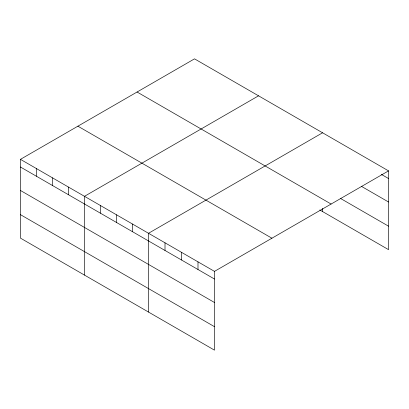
<?xml version="1.0" encoding="UTF-8"?>
<svg xmlns="http://www.w3.org/2000/svg" width="409" height="409" viewBox="0 0 409 409"><rect width="100%" height="100%" fill="white"/><g stroke="black" fill="none" stroke-linecap="round" stroke-linejoin="round"><path stroke-width="0.61" d="M319.818 209.97L388.55 249.654L388.55 170.88L194.515 58.85L20.45 159.346L20.45 238.12L214.485 350.15L214.485 271.371L20.45 159.346M258.544 95.818L84.484 196.315L84.484 275.088M322.578 132.787L148.513 233.283L148.513 312.057M214.485 271.371L388.55 170.88M381.403 174.413L388.55 178.539M361.612 186.453L388.55 202.01M340.717 198.569L388.55 226.187M137.071 92.015L331.111 204.04M77.889 126.182L271.929 238.212M20.45 167.01L214.485 279.035M20.45 190.476L214.485 302.502M20.45 214.653L214.485 326.679M322.578 208.396L322.578 211.565M197.992 261.852L197.992 269.511M181.499 252.327L181.499 259.991M165.006 242.808L165.006 250.466M132.506 224.04L132.506 231.704M116.499 214.802L116.499 222.46M100.491 205.558L100.491 213.222M68.472 187.071L68.472 194.735M52.464 177.833L52.464 185.492M36.457 168.59L36.457 176.253"/></g></svg>
